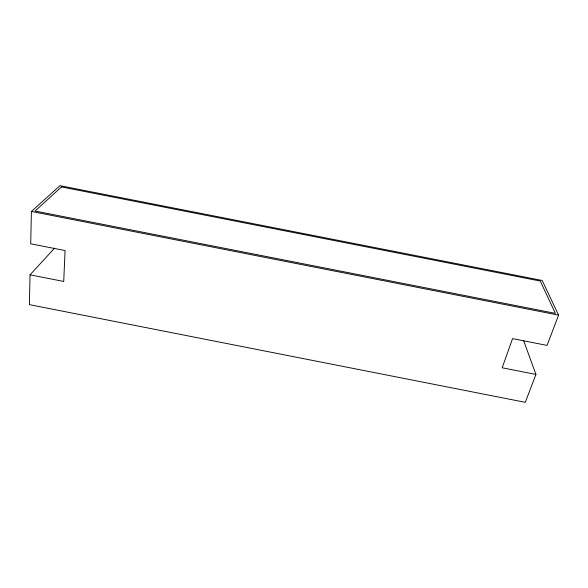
<?xml version="1.0" encoding="UTF-8"?>
<svg xmlns="http://www.w3.org/2000/svg" width="588" height="588" viewBox="0 0 588 588"><rect width="100%" height="100%" fill="white"/><g stroke="black" fill="none" stroke-linecap="round" stroke-linejoin="round"><path stroke-width="0.88" d="M54.588 248.151L30.039 274.831L29.4 304.643L525.282 402.324L535.94 374.438L523.555 340.437M535.94 374.438L502.167 367.787L512.56 338.614L547.038 345.399L558.6 315.139L542.195 280.476L59.961 185.676L31.399 211.445L30.701 243.792L65.077 250.554L63.717 281.461L30.039 274.831M31.399 211.445L558.6 315.139M61.505 186.94L35.059 211.026L555.373 313.36L540.276 281.057L61.505 186.94"/></g></svg>
